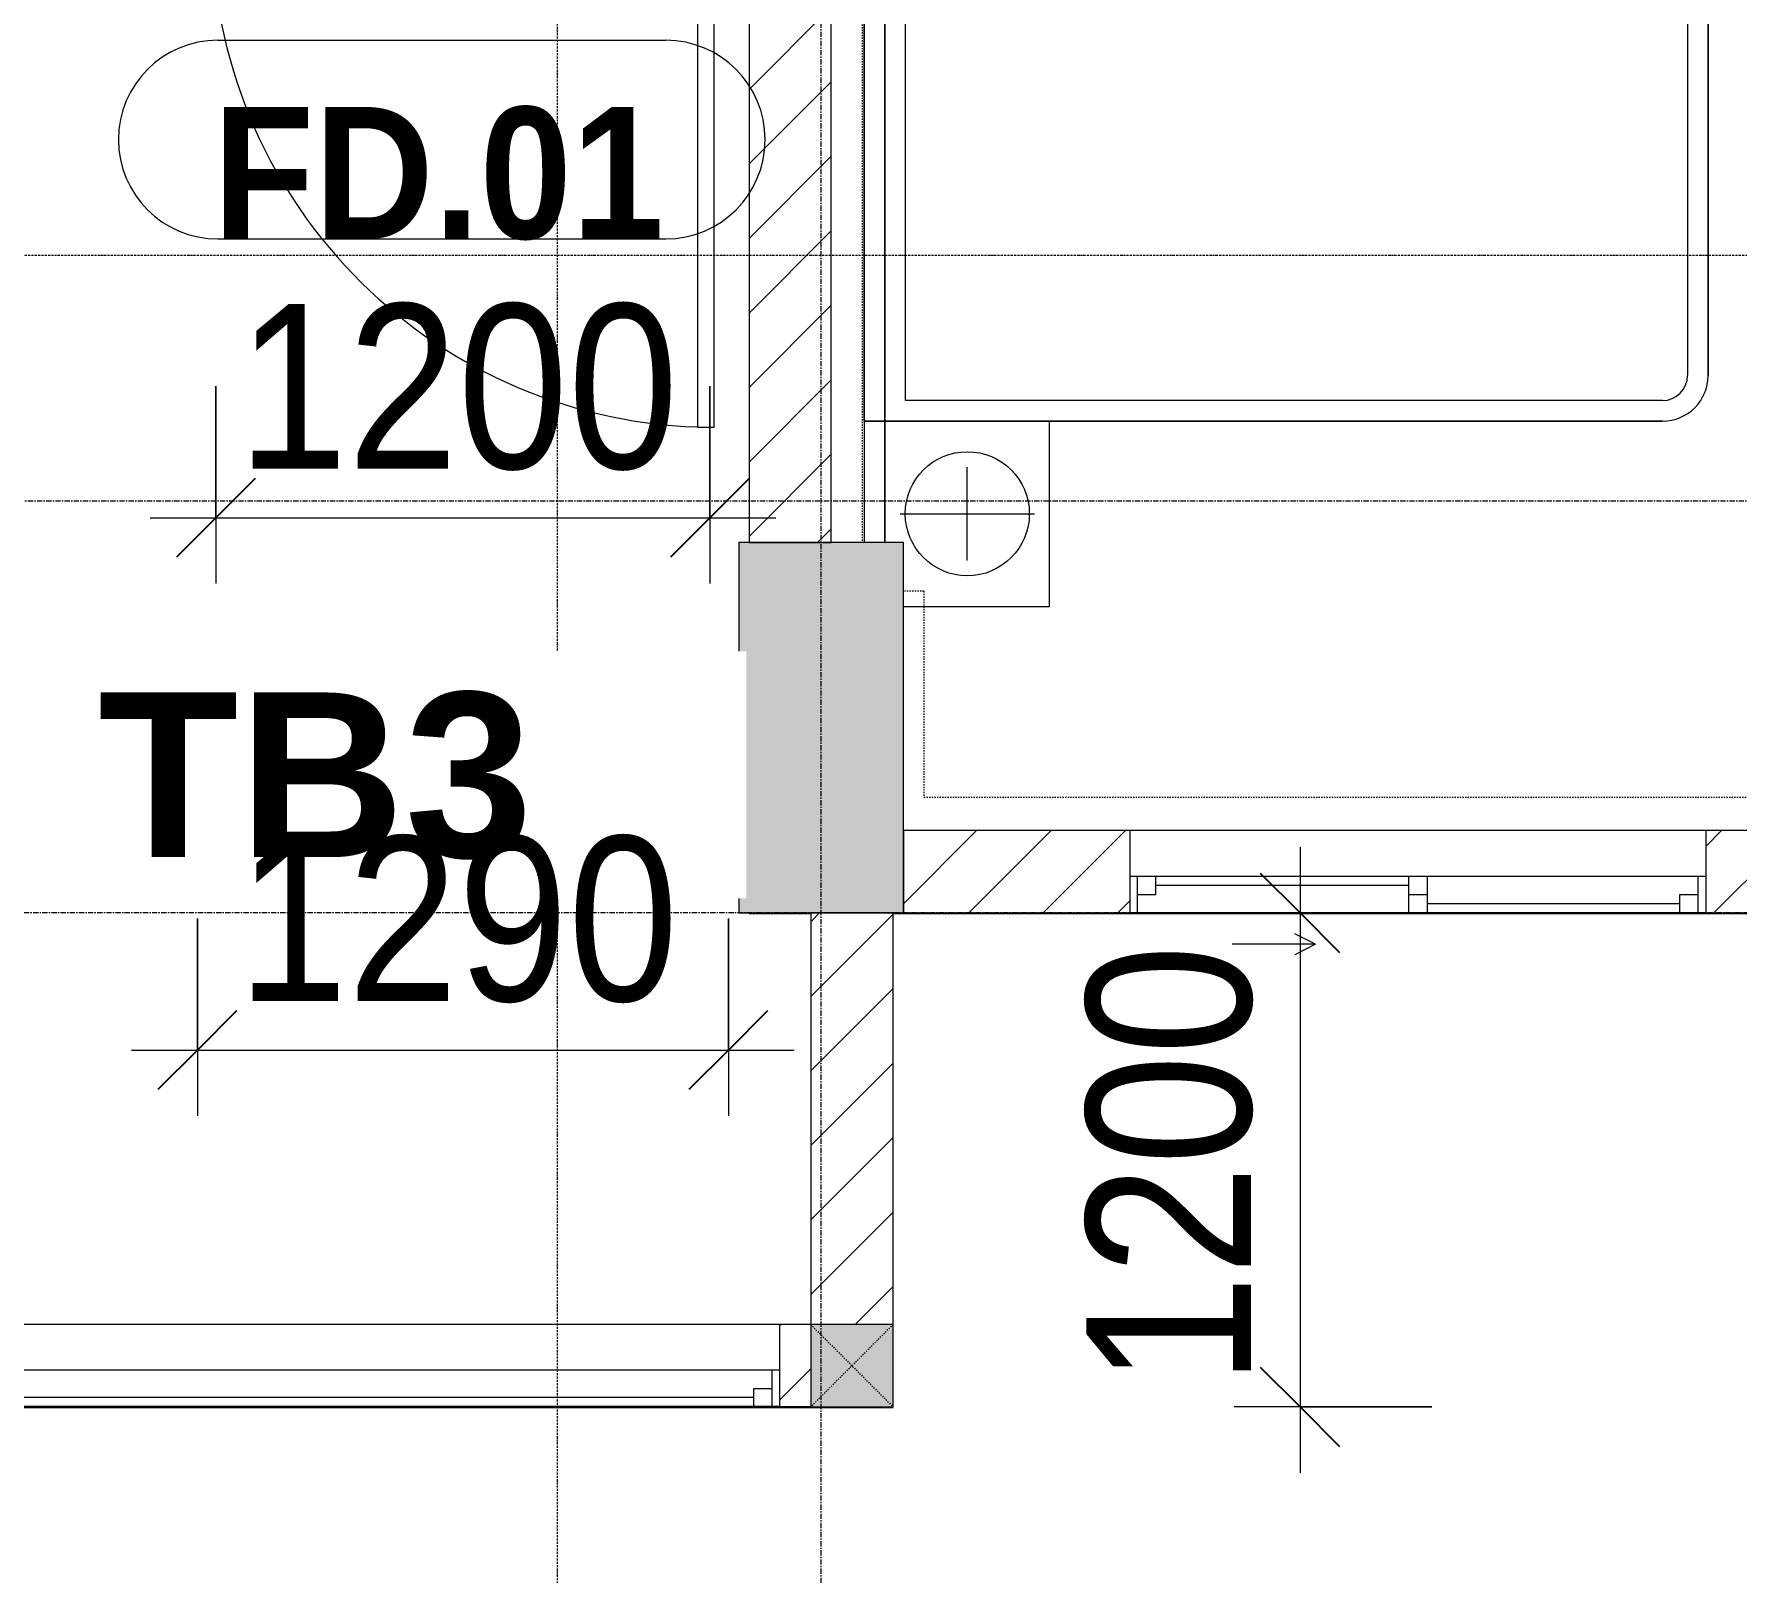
# Model space of a CAD drawing. Header units: millimetres. Extents: x 1591 to 240306, y -15958 to 82755.
# Drawn here: x 92642 to 96779, y 22933 to 26672 of the extents above; entities that cross this region are included whole.
import ezdxf

# ---------------------------------------------------------------- set-up
doc = ezdxf.new("R2010")
doc.units = ezdxf.units.MM
for name, pattern in [('Dash', [6, 3, -3]), ('Dash 1_8_', [6.35, 3.175, -3.175]), ('Dash Dot 3_16_', [7.9375, 4.7625, -1.5875, 0, -1.5875]), ('Grid Line', [22.225, 12.7, -3.175, 3.175, -3.175])]:
    doc.linetypes.add(name, pattern=pattern)
for name, color, linetype, lineweight in [('0-1', 7, 'Continuous', 5), ('A-ANNO-DIMS', 211, 'Continuous', 9), ('A-ANNO-DIMS-160', 211, 'Continuous', 9), ('A-AREA', 32, 'Dash 1_8_', 9), ('A-DETL-GENF-2', 1, 'Continuous', 9), ('A-DOOR-3', 1, 'Continuous', 9), ('A-DOOR-FRAM-1', 1, 'Continuous', 9), ('A-DOOR-IDEN', 31, 'Continuous', 9), ('A-FLOR-1', 250, 'Continuous', 9), ('A-GLAZ', 151, 'Continuous', 9), ('A-WALL-3', 113, 'Continuous', 18), ('A-WALL-PATT-2', 111, 'Continuous', 9), ('G-ANNO-SYMB-1', 111, 'Dash Dot 3_16_', 18), ('G-ANNO-TEXT-1', 7, 'Continuous', 9), ('I-FURN-1', 254, 'Continuous', 9), ('S-COLS', 52, 'Continuous', 9), ('S-COLS-1', 52, 'Continuous', 5), ('S-COLS-2', 7, 'Continuous', 18), ('S-COLS-5', 52, 'Continuous', 18), ('S-COLS-HDLN', 52, 'Dash', 9), ('S-GRID-1', 1, 'Grid Line', 9)]:
    doc.layers.add(name, color=color, linetype=linetype, lineweight=lineweight)
doc.styles.add('Arial_B_2', font='arialbd_0.ttf', dxfattribs={"height": 400})
doc.styles.add('Arial_B_3', font='arialbd_0.ttf', dxfattribs={"width": 0.9, "height": 320})
doc.styles.add('UTM Avo', font='UTM Avo.ttf', dxfattribs={"width": 0.9, "height": 400})
doc.dimstyles.new('1_Dim_chi_tiet_2_5', dxfattribs={"dimscale": 304.8, "dimtxt": 399.720379, "dimasz": 0.629921, "dimexe": 0.524934, "dimexo": 0.0625, "dimgap": 0.052493, "dimtad": 1, "dimdec": 0, "dimrnd": 5, "dimzin": 0, "dimdsep": 46, "dimtxsty": 'UTM Avo', "dimblk1": 'OBLIQUE', "dimblk2": 'OBLIQUE', "dimsah": 1, "dimcen": 0.09, "dimdle": 0.524934, "dimazin": 0, "dimtfac": 1, "dimtdec": 4, "dimtix": 1, "dimtmove": 0, "dimatfit": 3, "dimfxl": 1.049869, "dimfxlon": 1, "dimtvp": 1, "dimtolj": 1, "dimtzin": 0, "dimarcsym": 2})
doc.dimstyles.new('1_Dim_chi_tiet_2_5_1', dxfattribs={"dimscale": 304.8, "dimtxt": 399.720379, "dimasz": 0.629921, "dimexe": 0.524934, "dimexo": 0.0625, "dimgap": 0.052493, "dimtad": 1, "dimdec": 0, "dimrnd": 5, "dimzin": 0, "dimdsep": 46, "dimtxsty": 'UTM Avo', "dimblk1": 'OBLIQUE', "dimblk2": 'OBLIQUE', "dimsah": 1, "dimcen": 0.09, "dimdle": 0.524934, "dimazin": 0, "dimtfac": 1, "dimtdec": 4, "dimtix": 1, "dimtmove": 0, "dimatfit": 3, "dimfxl": 1.049869, "dimfxlon": 1, "dimtvp": 1, "dimtolj": 1, "dimtzin": 0, "dimarcsym": 2})
pattern_1 = [(45, (11001.35, 0), (-90.50967, 90.50967), [])]

# ---------------------------------------------------------------- blocks, each defined once
blk = doc.blocks.new('NCV_TKTC_KET CAU_rvt-1-TKCS_MB TẦNG 3-4')
at = {"layer": 'S-COLS-1'}
blk.add_hatch(color=256, dxfattribs=at).paths.add_polyline_path([(83752.6, 24536.9), (83752.6, 25436.9), (83352.6, 25436.9), (83352.6, 24536.9), (83519.1, 24536.9)])
at = {"layer": 'A-FLOR-1'}
for p, q in [((83377.6, 24535.2), (83527.6, 24535.2)), ((83727.2, 24535.2), (86277.6, 24535.2)), ((77102.6, 23335.3), (83727.6, 23335.3))]:
    blk.add_line(p, q, dxfattribs=at)
at = {"layer": 'S-COLS-2'}
for p, q in [((83752.6, 25436.9), (83352.6, 25436.9)), ((83352.6, 25436.9), (83352.6, 24536.9)), ((83752.6, 24536.9), (83752.6, 25436.9)), ((83352.6, 24536.9), (83752.6, 24536.9))]:
    blk.add_line(p, q, dxfattribs=at)
blk = doc.blocks.new('GIUONG NGU-2TAB-1600x2000 - GIUONG NGU-2TAB-1600x2000-V132-TKCS_MB TẦNG 3-4')
at = {"layer": 'I-FURN-1'}
for p, q in [((458.5, 0), (163.7, 0)), ((458.5, -50), (458.5, 0)), ((2108.2, 0), (458.5, 0)), ((458.5, 0), (458.5, -50)), ((458.5, 0), (2108.2, 0)), ((2108.2, -50), (2108.2, 0)), ((2558.2, 0), (2108.2, 0)), ((2108.2, 0), (2108.2, -50)), ((2558.2, -50), (2558.2, 0)), ((458.5, -50), (163.7, -50)), ((163.7, -50), (458.5, -50)), ((458.5, -50), (163.7, -50)), ((458.5, -450.3), (458.5, -50)), ((2108.2, -50), (458.5, -50)), ((458.5, -50), (458.5, -1938.9)), ((458.5, -50), (2108.2, -50)), ((458.5, -1938.9), (458.5, -50)), ((458.5, -450.3), (458.5, -50)), ((458.5, -50), (2108.2, -50)), ((2558.2, -50), (2108.2, -50)), ((2108.2, -50), (2108.2, -450.3)), ((2108.2, -1938.9), (2108.2, -50)), ((2108.2, -50), (2558.2, -50)), ((2108.2, -50), (2558.2, -50)), ((2108.2, -450.3), (2108.2, -50)), ((2108.2, -50), (2108.2, -1938.9)), ((2558.2, -450.3), (2558.2, -50)), ((2558.2, -50), (2558.2, -450.3)), ((8.5, -95), (8.5, -450.3)), ((8.5, -95), (8.5, -450.3)), ((233.5, -86.8), (233.5, -413.5)), ((508.5, -100), (2058.2, -100)), ((508.5, -1938.9), (508.5, -100)), ((2058.2, -100), (2058.2, -1938.9)), ((2333.2, -86.8), (2333.2, -413.5)), ((120.2, -250.2), (346.8, -250.2)), ((2446.5, -250.2), (2219.8, -250.2)), ((8.5, -450.3), (458.5, -450.3)), ((8.5, -450.3), (458.5, -450.3)), ((2108.2, -450.3), (2558.2, -450.3)), ((2558.2, -450.3), (2108.2, -450.3)), ((1997.1, -2000), (569.6, -2000)), ((569.6, -2050), (1997.1, -2050)), ((1997.1, -2050), (569.6, -2050))]:
    blk.add_line(p, q, dxfattribs=at)
for centre in [(233.5, -250.2), (2333.2, -250.2)]:
    blk.add_circle(centre, 150.7, dxfattribs=at)
for centre, radius, start, end in [((569.6, -1938.9), 111.1, 180, 270), ((569.6, -1938.9), 111.1, 180, 270), ((569.6, -1938.9), 61.1, 180, 270), ((1997.1, -1938.9), 111.1, 270, 360), ((1997.1, -1938.9), 61.1, 270, 0), ((1997.1, -1938.9), 111.1, 270, 0)]:
    blk.add_arc(centre, radius, start, end, dxfattribs=at)
blk = doc.blocks.new('NCV_TKTC_TANG 3 - 4_rvt-2-TKCS_MB TẦNG 3-4')
at = {"layer": 'I-FURN-1', "rotation": 90.00000000000077}
blk.add_blockref('GIUONG NGU-2TAB-1600x2000 - GIUONG NGU-2TAB-1600x2000-V132-TKCS_MB TẦNG 3-4', (83657.6, 25273.2), dxfattribs=at)
blk = doc.blocks.new('1_FAMILY RVT - W01-WxH 1400x6000-587637-TKCS_MB TẦNG 3-4')
at = {"layer": 'A-GLAZ'}
for p, q in [((-3000, 96.19), (-3000, -103.81)), ((3000, 96.19), (-3000, 96.19)), ((-3000, 96.19), (-2936.5, 96.19)), ((-2980.95, 96.19), (-2980.95, 7.29)), ((-2936.5, 96.19), (-22.225, 96.19)), ((-2936.5, 96.19), (-2936.5, 51.74)), ((-2936.5, 51.74), (-2980.95, 51.74)), ((-2936.5, 73.965), (-22.225, 73.965)), ((-3000, 7.29), (-2980.95, 7.29)), ((-2980.95, 7.29), (-22.225, 7.29)), ((-3000, -103.81), (3000, -103.81))]:
    blk.add_line(p, q, dxfattribs=at)
blk = doc.blocks.new('1_FAMILY RVT - W01-WxH 1400x1400xmm-389822-TKCS_MB TẦNG 3-4')
at = {"layer": 'A-GLAZ'}
for p, q in [((248.4, 172.39), (299.2, 197.79)), ((248.4, 172.39), (299.2, 146.99)), ((248.4, 172.39), (451.6, 172.39)), ((-700, 96.19), (-700, -103.81)), ((700, 96.19), (-700, 96.19)), ((-700, 96.19), (-636.5, 96.19)), ((-680.95, 96.19), (-680.95, 7.29)), ((-636.5, 96.19), (-22.225, 96.19)), ((-636.5, 96.19), (-636.5, 51.74)), ((-22.225, 7.29), (-22.225, 96.19)), ((-22.225, 96.19), (22.225, 96.19)), ((22.225, 96.19), (680.95, 96.19)), ((22.225, 96.19), (22.225, 7.29)), ((680.95, 96.19), (700, 96.19)), ((680.95, 96.19), (680.95, 7.29)), ((700, -103.81), (700, 96.19)), ((-636.5, 51.74), (-680.95, 51.74)), ((-636.5, 73.965), (-22.225, 73.965)), ((22.225, 51.74), (-22.225, 51.74)), ((636.5, 51.74), (636.5, 7.29)), ((680.95, 51.74), (636.5, 51.74)), ((-700, 7.29), (-680.95, 7.29)), ((-680.95, 7.29), (-22.225, 7.29)), ((-22.225, 7.29), (22.225, 7.29)), ((22.225, 29.515), (636.5, 29.515)), ((22.225, 7.29), (636.5, 7.29)), ((636.5, 7.29), (700, 7.29)), ((-700, -103.81), (700, -103.81))]:
    blk.add_line(p, q, dxfattribs=at)
blk = doc.blocks.new('FD_01 - FD_01-1200x2200mm-1787918-TKCS_MB TẦNG 3-4')
at = {"layer": 'A-DETL-GENF-2'}
for p, q in [((610, -100), (570, -100)), ((570, -100), (570, -1320)), ((610, -1320), (610, -100)), ((570, -1320), (610, -1320))]:
    blk.add_line(p, q, dxfattribs=at)
blk.add_arc((610, -100), 1220, 180, 268.1211, dxfattribs=at)
at = {"layer": 'A-DOOR-FRAM-1'}
for p, q in [((-645, 100), (-600, 100)), ((-645, -100), (-645, 100)), ((-600, 100), (-600, -60)), ((600, 100), (645, 100)), ((600, -60), (600, 100)), ((645, 100), (645, -100)), ((-600, -60), (-610, -60)), ((-610, -60), (-610, -100)), ((610, -60), (600, -60)), ((610, -100), (610, -60)), ((-610, -100), (-645, -100)), ((645, -100), (610, -100))]:
    blk.add_line(p, q, dxfattribs=at)
blk = doc.blocks.new('G1_SOF - BO TRU - 200x200-3054293-TKCS_MB TẦNG 3-4')
at = {"layer": 'S-COLS'}
blk.add_hatch(color=256, dxfattribs=at).paths.add_polyline_path([(100, -100), (100, 100), (-100, 100), (-100, -100)])
at = {"layer": 'S-COLS-5'}
for p, q in [((100, 100), (-100, 100)), ((-100, 100), (-100, -100)), ((100, -100), (100, 100)), ((-100, -100), (100, -100))]:
    blk.add_line(p, q, dxfattribs=at)
at = {"layer": 'S-COLS-HDLN'}
for p, q in [((100, 100), (-100, -100)), ((-100, 100), (100, -100))]:
    blk.add_line(p, q, dxfattribs=at)
blk = doc.blocks.new('DIMBLOCK133-TKCS_MB TẦNG 3-4')
at = {"layer": 'A-ANNO-DIMS-160'}
for p, q in [((93083.9, 25816.9), (93083.9, 25336.9)), ((93083.9, 25496.9), (93083.9, 25816.9)), ((94283.9, 25816.9), (94283.9, 25336.9)), ((94283.9, 25496.9), (94283.9, 25816.9)), ((92923.9, 25496.9), (94443.9, 25496.9))]:
    blk.add_line(p, q, dxfattribs=at)
at = {"layer": 'A-ANNO-DIMS-160', "lineweight": 25}
for p, q in [((93083.9, 25496.9), (93179.9, 25592.9)), ((94283.9, 25496.9), (94379.9, 25592.9)), ((93083.9, 25496.9), (92987.9, 25400.9)), ((94283.9, 25496.9), (94187.9, 25400.9))]:
    blk.add_line(p, q, dxfattribs=at)
at = {"layer": 'A-ANNO-DIMS-160', "color": 0, "insert": (93136.1, 26016.5), "char_height": 400, "width": 1314.636, "attachment_point": 1, "line_spacing_factor": 1.110334, "style": 'UTM Avo'}
blk.add_mtext('1200', dxfattribs=at)
blk = doc.blocks.new('_Oblique')
at = {"color": 0, "linetype": 'ByBlock', "lineweight": -2}
blk.add_line((-0.5, -0.5), (0.5, 0.5), dxfattribs=at)
blk = doc.blocks.new('DIMBLOCK197-TKCS_MB TẦNG 3-4')
at = {"layer": 'A-ANNO-DIMS-160'}
for p, q in [((93038.9, 24523.6), (93038.9, 24043.6)), ((93038.9, 24203.6), (93038.9, 24523.6)), ((94328.9, 24523.6), (94328.9, 24043.6)), ((94328.9, 24203.6), (94328.9, 24523.6)), ((92878.9, 24203.6), (94488.9, 24203.6))]:
    blk.add_line(p, q, dxfattribs=at)
at = {"layer": 'A-ANNO-DIMS-160', "lineweight": 25}
for p, q in [((93038.9, 24203.6), (93134.9, 24299.6)), ((94328.9, 24203.6), (94424.9, 24299.6)), ((93038.9, 24203.6), (92942.9, 24107.6)), ((94328.9, 24203.6), (94232.9, 24107.6))]:
    blk.add_line(p, q, dxfattribs=at)
at = {"layer": 'A-ANNO-DIMS-160', "color": 0, "insert": (93136.1, 24723.2), "char_height": 400, "width": 1314.636, "attachment_point": 1, "line_spacing_factor": 1.110334, "style": 'UTM Avo'}
blk.add_mtext('1290', dxfattribs=at)
blk = doc.blocks.new('DIMBLOCK246-TKCS_MB TẦNG 3-4')
at = {"layer": 'A-ANNO-DIMS-160'}
for p, q in [((93083.9, 25816.9), (93083.9, 25336.9)), ((93083.9, 25496.9), (93083.9, 25816.9)), ((94283.9, 25816.9), (94283.9, 25336.9)), ((94283.9, 25496.9), (94283.9, 25816.9)), ((92923.9, 25496.9), (94443.9, 25496.9))]:
    blk.add_line(p, q, dxfattribs=at)
at = {"layer": 'A-ANNO-DIMS-160', "lineweight": 25}
for p, q in [((93083.9, 25496.9), (93179.9, 25592.9)), ((94283.9, 25496.9), (94379.9, 25592.9)), ((93083.9, 25496.9), (92987.9, 25400.9)), ((94283.9, 25496.9), (94187.9, 25400.9))]:
    blk.add_line(p, q, dxfattribs=at)
at = {"layer": 'A-ANNO-DIMS-160', "color": 0, "insert": (93136.1, 26016.5), "char_height": 400, "width": 1314.636, "attachment_point": 1, "line_spacing_factor": 1.110334, "style": 'UTM Avo'}
blk.add_mtext('1200', dxfattribs=at)
blk = doc.blocks.new('STN_Door Tag - STN_Door Tag-1788670-TKCS_MB TẦNG 3-4')
at = {"layer": 'A-DOOR-IDEN'}
for p, q in [((-3.37, 1.495), (3.431, 1.495)), ((-3.37, -1.524), (3.431, -1.524))]:
    blk.add_line(p, q, dxfattribs=at)
for centre, start, end in [((-3.37, -0.015), 90, 270), ((3.431, -0.015), 270, 90)]:
    blk.add_arc(centre, 1.509, start, end, dxfattribs=at)
blk = doc.blocks.new('DIMBLOCK393-TKCS_MB TẦNG 3-4')
at = {"layer": 'A-ANNO-DIMS-160'}
for p, q in [((95717.8, 24696.9), (95717.8, 23176.9)), ((96037.8, 24536.9), (95557.8, 24536.9)), ((95717.8, 24536.9), (96037.8, 24536.9)), ((96037.8, 23336.9), (95557.8, 23336.9)), ((95717.8, 23336.9), (96037.8, 23336.9))]:
    blk.add_line(p, q, dxfattribs=at)
at = {"layer": 'A-ANNO-DIMS-160', "lineweight": 25}
for p, q in [((95717.8, 24536.9), (95621.8, 24632.9)), ((95717.8, 24536.9), (95813.8, 24440.9)), ((95717.8, 23336.9), (95621.8, 23432.9)), ((95717.8, 23336.9), (95813.8, 23240.9))]:
    blk.add_line(p, q, dxfattribs=at)
at = {"layer": 'A-ANNO-DIMS-160', "color": 0, "insert": (95198.2, 23389.2), "char_height": 400, "width": 1314.636, "attachment_point": 1, "rotation": 90, "line_spacing_factor": 1.110334, "style": 'UTM Avo'}
blk.add_mtext('1200', dxfattribs=at)

msp = doc.modelspace()

# ---------------------------------------------------------------- hatches: boundary and pattern name
at = {"layer": 'A-WALL-PATT-2'}
h = msp.add_hatch(dxfattribs=at)
h.set_pattern_fill('FP_1', color=256, style=0, pattern_type=2)
h.set_pattern_definition(pattern_1)
h.paths.add_polyline_path([(94520.5, 25436.9), (94578.9, 25436.9), (94578.9, 28836.9), (94378.9, 28836.9), (94378.9, 25436.9)])
h.paths.add_polyline_path([(94476.4, 29036.9), (94578.9, 29036.9), (94578.9, 32236.9), (94378.9, 32236.9), (94378.9, 29036.9)])
h = msp.add_hatch(dxfattribs=at)
h.set_pattern_fill('FP_1', color=256, style=0, pattern_type=2)
h.set_pattern_definition(pattern_1)
h.paths.add_polyline_path([(97278.9, 24536.9), (97278.9, 24736.9), (96703.9, 24736.9), (96703.9, 24536.9), (96938.5, 24536.9)])
h.paths.add_polyline_path([(95303.9, 24536.9), (95303.9, 24736.9), (94753.9, 24736.9), (94753.9, 24536.9)])
h = msp.add_hatch(dxfattribs=at)
h.set_pattern_fill('FP_1', color=256, style=0, pattern_type=2)
h.set_pattern_definition(pattern_1)
h.paths.add_polyline_path([(94528.9, 23536.9), (94728.9, 23536.9), (94728.9, 24536.9), (94528.9, 24536.9), (94528.9, 23537.4)])
h = msp.add_hatch(dxfattribs=at)
h.set_pattern_fill('FP_1', color=256, style=0, pattern_type=2)
h.set_pattern_definition(pattern_1)
h.paths.add_polyline_path([(94528.9, 23337.4), (94528.9, 23537.4), (94453.9, 23537.4), (94453.9, 23337.4), (94520.5, 23337.4)])
h.paths.add_polyline_path([(88303.9, 23337.4), (88453.9, 23337.4), (88453.9, 23537.4), (88303.9, 23536.9)])

# ---------------------------------------------------------------- linework, layer by layer
at = {"layer": 'A-AREA'}
for p, q in [((94653.9, 28536.9), (94653.9, 25436.9)), ((94803.9, 25318.4), (94753.9, 25318.4)), ((94803.9, 25318.4), (94803.9, 25281.7)), ((94803.9, 25281.7), (94803.9, 24818.4)), ((94803.9, 24818.4), (97278.9, 24818.4))]:
    msp.add_line(p, q, dxfattribs=at)
at = {"layer": 'A-WALL-3'}
for p, q in [((94578.9, 25436.9), (94578.9, 28836.9)), ((94378.9, 26936.9), (94378.9, 25436.9)), ((94378.9, 25436.9), (94578.9, 25436.9)), ((95303.9, 24736.9), (94753.9, 24736.9)), ((94753.9, 24736.9), (94753.9, 24536.9)), ((97278.9, 24736.9), (96703.9, 24736.9)), ((94728.9, 24536.9), (94528.9, 24536.9)), ((94528.9, 24536.9), (94528.9, 23537.4)), ((94728.9, 23536.9), (94728.9, 24536.9)), ((94753.9, 24536.9), (95303.9, 24536.9)), ((96703.9, 24536.9), (97278.9, 24536.9)), ((94528.9, 23537.4), (94453.9, 23537.4)), ((94453.9, 23337.4), (94528.9, 23337.4))]:
    msp.add_line(p, q, dxfattribs=at)
at = {"layer": 'G-ANNO-SYMB-1'}
for p, q in [((93912.7, 82373.8), (93912.7, 13320.5)), ((39749.2, 26135.3), (145928.2, 26135.3))]:
    msp.add_line(p, q, dxfattribs=at)
at = {"layer": 'S-GRID-1'}
for p, q in [((94553.9, 19175.3), (94553.9, 76690.4)), ((139245.7, 25536.9), (45492.6, 25536.9)), ((137213.7, 24536.9), (47524.6, 24536.9))]:
    msp.add_line(p, q, dxfattribs=at)

# ---------------------------------------------------------------- block references
at = {"layer": '0-1'}
for name in ['NCV_TKTC_KET CAU_rvt-1-TKCS_MB TẦNG 3-4', 'NCV_TKTC_TANG 3 - 4_rvt-2-TKCS_MB TẦNG 3-4']:
    msp.add_blockref(name, (11001.4, 0), dxfattribs=at)
at = {"layer": 'A-DOOR-3'}
msp.add_blockref('FD_01 - FD_01-1200x2200mm-1787918-TKCS_MB TẦNG 3-4', (93683.9, 27036.9), dxfattribs=at)
at = {"layer": 'A-DOOR-IDEN', "xscale": 159.9999999999999, "yscale": 159.9999999999999, "zscale": 159.9999999999999}
msp.add_blockref('STN_Door Tag - STN_Door Tag-1788670-TKCS_MB TẦNG 3-4', (93627.7, 26418.1), dxfattribs=at)
at = {"layer": 'A-GLAZ', "rotation": 180}
for name, p in [('1_FAMILY RVT - W01-WxH 1400x1400xmm-389822-TKCS_MB TẦNG 3-4', (96003.9, 24633.1)), ('1_FAMILY RVT - W01-WxH 1400x6000-587637-TKCS_MB TẦNG 3-4', (91453.9, 23433.6))]:
    msp.add_blockref(name, p, dxfattribs=at)
at = {"layer": 'S-COLS'}
msp.add_blockref('G1_SOF - BO TRU - 200x200-3054293-TKCS_MB TẦNG 3-4', (94628.9, 23436.9), dxfattribs=at)

# ---------------------------------------------------------------- texts
at = {"layer": 'A-DOOR-IDEN', "insert": (93624.4, 26332.7), "char_height": 320, "width": 1124.64, "attachment_point": 5, "line_spacing_factor": 0.936439, "style": 'Arial_B_3'}
msp.add_mtext('\\pt7.2,14.4,21.6,28.8,36,43.2,50.4,57.6,64.8,72,79.2,86.4,93.6,100.8,108,115.2,122.4,129.6,136.8,144,151.2,158.4,165.6,172.8,180,187.2,194.4,201.6,208.8,216,223.2,230.4;FD.01', dxfattribs=at)

# ---------------------------------------------------------------- dimensions: what is measured, and where the dimension line sits
at = {"layer": 'A-ANNO-DIMS'}
for picture in ['DIMBLOCK133-TKCS_MB TẦNG 3-4', 'DIMBLOCK246-TKCS_MB TẦNG 3-4']:
    dim = msp.add_linear_dim(base=(94283.9, 25496.9), p1=(93083.9, 25816.9), p2=(94283.9, 25816.9), dimstyle='1_Dim_chi_tiet_2_5', override={"dimpost": '<>', "dimfxl": 1200}, dxfattribs=at)
    dim.commit()
    dim.dimension.update_dxf_attribs({"geometry": picture, "text_midpoint": (93683.9, 25719.9)})
dim = msp.add_linear_dim(base=(95717.8, 23336.9), p1=(96037.8, 24536.9), p2=(96037.8, 23336.9), angle=90, dimstyle='1_Dim_chi_tiet_2_5_1', override={"dimpost": '<>', "dimfxl": 1200}, dxfattribs=at)
dim.commit()
dim.dimension.update_dxf_attribs({"geometry": 'DIMBLOCK393-TKCS_MB TẦNG 3-4', "text_midpoint": (95494.9, 23936.9)})

# ---------------------------------------------------------------- next in the draw order: texts
at = {"layer": 'G-ANNO-TEXT-1', "insert": (93325.5, 24869.3), "char_height": 400, "width": 1894.4, "attachment_point": 5, "line_spacing_factor": 0.936439, "style": 'Arial_B_2', "bg_fill": 3, "box_fill_scale": 1.25, "bg_fill_color": 256, "bg_fill_true_color": 13158600, "bg_fill_transparency": 0}
msp.add_mtext('\\pt8,16,24,32,40,48,56,64,72,80,88,96,104,112,120,128,136,144,152,160,168,176,184,192,200,208,216,224,232,240,248,256;TB3', dxfattribs=at)

# ---------------------------------------------------------------- next in the draw order: dimensions: what is measured, and where the dimension line sits
at = {"layer": 'A-ANNO-DIMS'}
dim = msp.add_linear_dim(base=(94328.9, 24203.6), p1=(93038.9, 24523.6), p2=(94328.9, 24523.6), dimstyle='1_Dim_chi_tiet_2_5', override={"dimpost": '<>', "dimfxl": 1290}, dxfattribs=at)
dim.commit()
dim.dimension.update_dxf_attribs({"geometry": 'DIMBLOCK197-TKCS_MB TẦNG 3-4', "text_midpoint": (93683.9, 24426.6)})

doc.saveas('drawing.dxf')
